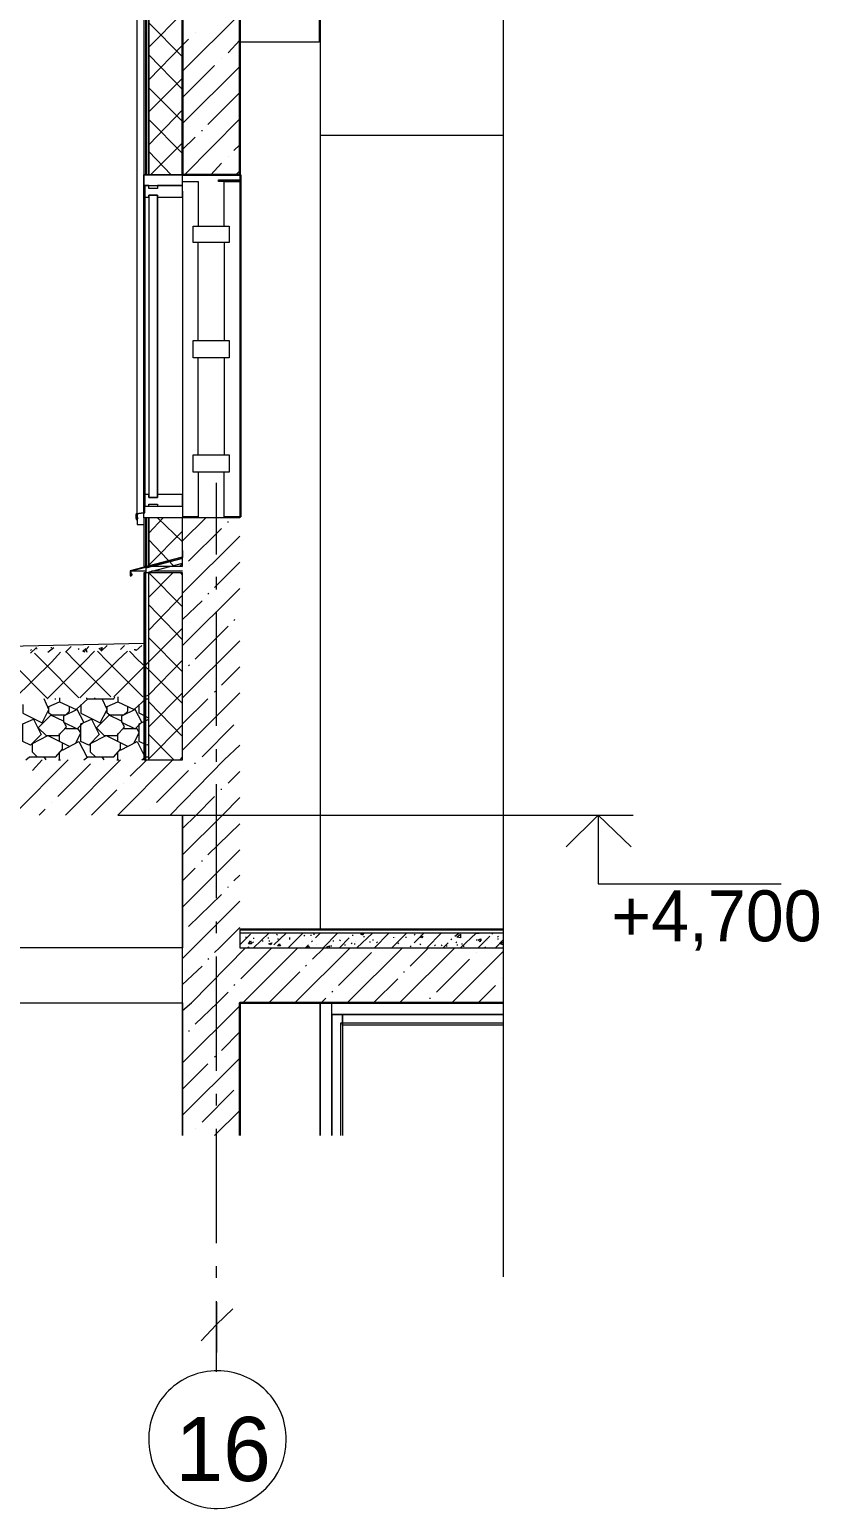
# Model space of a CAD drawing. Header units: millimetres. Extents: x 2294 to 908349, y -83289 to 219220.
# Drawn here: x 438004 to 441618, y -83289 to -76614 of the extents above; entities that cross this region are included whole.
import ezdxf

# ---------------------------------------------------------------- set-up
doc = ezdxf.new("R2010")
doc.units = ezdxf.units.MM
doc.layers.add('PDF _Геометрия', color=7, linetype='Continuous')
doc.layers.add('PDF _Текст', color=7, linetype='Continuous')

msp = doc.modelspace()

# ---------------------------------------------------------------- linework, layer by layer
at = {"layer": 'PDF _Геометрия', "lineweight": 9}
for points in [[(440141.4914940251, -69134.12819366902), (440141.4914940251, -75949.41225285549), (440294.4965882869, -76028.10058704298), (439984.1148255551, -76181.10568139981), (440141.4914940251, -76259.7940156348), (440141.4914940251, -82244.4789912384)], [(438489.0364751825, -78795.3070074711), (438489.0364751825, -75700.23252776172), (438489.0364751825, -70738.49589716643), (438541.4953647358, -70738.49589716643), (438541.4953647358, -70760.35376778245), (438777.5603674417, -70760.35376778245)], [(439210.3462056397, -72329.74887827598), (439315.2639846513, -72329.74887827598), (439315.2639846513, -80675.08388074487)], [(438528.3806422995, -77269.62763825525), (438528.3806422995, -75717.71882426366)], [(438532.7522163196, -77269.62763825525), (438532.7522163196, -75717.71882426366)], [(438952.4233322712, -76421.54225821886), (439310.8924104432, -76421.54225821886), (439310.8924104432, -76670.72198326513), (438952.4233322712, -76670.72198326513)], [(439315.2639846513, -76670.72198326513), (439315.2639846513, -77090.39309917018), (440141.4914940251, -77090.39309917018)], [(438694.5004589977, -77269.62763825525), (438952.4233322712, -77269.62763825525), (438952.4233322712, -78817.16487808712), (438694.5004589977, -78817.16487808712), (438519.6374939783, -78817.16487808712), (438519.6374939783, -78795.3070074711), (438519.6374939783, -78738.4765438512)], [(438519.6374939783, -78817.16487808712), (438519.6374939783, -78795.3070074711), (438519.6374939783, -77269.62763825525)], [(438694.5004589977, -77300.22865709849), (438764.4456450054, -77300.22865709849), (438764.4456450054, -77501.32106679957)], [(438952.4233322712, -77269.62763825525), (438956.7949063862, -77269.62763825525), (438956.7949063862, -77291.48550882377), (438956.7949063862, -77300.22865709849), (438856.2487015827, -77300.22865709849), (438856.2487015827, -77291.48550882377), (438956.7949063862, -77291.48550882377), (438952.4233322712, -77291.48550882377)], [(438882.4781463584, -77501.32106679957), (438882.4781463584, -77300.22865709849), (438956.7949063862, -77300.22865709849), (438956.7949063862, -78812.79330397304), (438882.4781463584, -78812.79330397304), (438882.4781463584, -78611.70089427195)], [(438524.0090681864, -77343.9443983296), (438524.0090681864, -78764.70598858129), (438541.4953647358, -78764.70598858129), (438580.8395318529, -78764.70598858129), (438694.5004589977, -78764.70598858129), (438694.5004589977, -78817.16487808712)], [(438694.5004589977, -77343.9443983296), (438694.5004589977, -78764.70598858129)], [(438541.4953647358, -77370.17384305876), (438541.4953647358, -78712.24709912203)], [(438580.8395318529, -77370.17384305876), (438580.8395318529, -78712.24709912203)], [(438764.4456450054, -78017.16681344155), (438764.4456450054, -77575.63782692142)], [(438882.4781463584, -77575.63782692142), (438882.4781463584, -78017.16681344155)], [(438764.4456450054, -78533.01256003603), (438764.4456450054, -78095.85514762998)], [(438882.4781463584, -78095.85514762998), (438882.4781463584, -78533.01256003603)], [(438764.4456450054, -78611.70089427195), (438764.4456450054, -78812.79330397304), (438694.5004589977, -78812.79330397304)], [(438847.5055532595, -78983.28469478432), (438847.5055532595, -78659.7882096162)], [(438489.0364751825, -78799.67858158518), (438489.0364751825, -78847.76589697693), (438519.6374939783, -78847.76589697693)], [(438524.0090681864, -78795.3070074711), (438519.6374939783, -78795.3070074711), (438524.0090681864, -78795.3070074711)], [(438528.3806422995, -79035.74358429015), (438528.3806422995, -78817.16487808712)], [(438532.7522163196, -79035.74358429015), (438532.7522163196, -78817.16487808712)], [(438694.5004589977, -78965.79839832988), (438694.5004589977, -78996.39941717219), (438694.5004589977, -78965.79839832988)], [(438467.1786045199, -79057.60145490523), (438528.3806422995, -79057.60145490523)], [(438524.0090681864, -79910.05840905663), (438524.0090681864, -79066.34460313339)], [(438528.3806422995, -79910.05840905663), (438528.3806422995, -79066.34460313339)], [(438541.4953647358, -79910.05840905663), (438541.4953647358, -79066.34460313339)], [(438554.6100870771, -79057.60145490523), (438694.5004589977, -79057.60145490523)], [(438847.5055532595, -79140.6613632543), (438847.5055532595, -79083.8308996819)], [(438847.5055532595, -79757.05331469979), (438847.5055532595, -79241.20756810531)], [(438519.6374939783, -79385.46951418743), (437090.1327555003, -79416.07053302974)], [(438847.5055532595, -79918.80155733135), (438847.5055532595, -79861.97109366395)], [(438847.5055532595, -80535.1935087759), (438847.5055532595, -80019.34776213393)], [(438401.6049926253, -80159.2381341504), (440233.2945506023, -80159.2381341504), (440569.9057581099, -80159.2381341504), (440569.9057581099, -80469.61989692971), (441396.1332675787, -80469.61989692971)], [(440416.900663848, -80159.2381341504), (440727.2824265799, -80159.2381341504)], [(438847.5055532595, -80692.57017724682), (438847.5055532595, -80640.11128774099)], [(440141.4914940251, -80675.08388074487), (438952.4233322712, -80675.08388074487), (438952.4233322712, -80679.45545485802), (438952.4233322712, -80692.57017724682), (438952.4233322712, -80758.14378909301), (440141.4914940251, -80758.14378909301)], [(440141.4914940251, -80679.45545485802), (438952.4233322712, -80679.45545485802)], [(440141.4914940251, -80692.57017724682), (438952.4233322712, -80692.57017724682)], [(438847.5055532595, -81313.33370285295), (438847.5055532595, -80797.48795621097)], [(439367.7228741096, -81606.22916913033), (439367.7228741096, -81059.7824036451), (439367.7228741096, -81606.22916913033), (439367.7228741096, -81081.64027426112), (439367.7228741096, -81007.32351413928), (439315.2639846513, -81007.32351413928), (439315.2639846513, -81606.22916913033), (439315.2639846513, -81081.64027426112), (439315.2639846513, -81007.32351413928)], [(440141.4914940251, -81059.7824036451), (439415.8101894548, -81059.7824036451), (440141.4914940251, -81059.7824036451), (439389.5807446791, -81059.7824036451), (439367.7228741096, -81059.7824036451), (439367.7228741096, -81007.32351413928), (439389.5807446791, -81007.32351413928), (440141.4914940251, -81007.32351413928)], [(439376.4660223378, -81059.7824036451), (439367.7228741096, -81059.7824036451), (439415.8101894548, -81059.7824036451), (439407.0670412285, -81059.7824036451)], [(440141.4914940251, -81099.12657076307), (439407.0670412285, -81099.12657076307), (439407.0670412285, -81606.22916913033)], [(440141.4914940251, -81107.86971899029), (439415.8101894548, -81107.86971899029), (439415.8101894548, -81059.7824036451), (439415.8101894548, -81606.22916913033)], [(438847.5055532595, -81470.71037132293), (438847.5055532595, -81418.2514818171)], [(438847.5055532595, -82091.47389688157), (438847.5055532595, -81575.62815028708)], [(438847.5055532595, -82248.85056530498), (438847.5055532595, -82196.39167584665)], [(438847.5055532595, -82672.89325537067), (438847.5055532595, -82353.76834431663)], [(438847.5055532595, -82358.13991843071), (438847.5055532595, -82458.68612328079), (438847.5055532595, -82585.46177290846)], [(438921.8223134754, -82388.74093732052), (438847.5055532595, -82458.68612328079), (438777.5603674417, -82533.00288340263)]]:
    msp.add_lwpolyline(points, dxfattribs=at)
for points in [[(438541.4953647358, -77269.62763825525), (438541.4953647358, -75717.71882426366), (438532.7522163196, -75717.71882426366), (438528.3806422995, -75717.71882426366), (438519.6374939783, -75717.71882426366), (438519.6374939783, -77269.62763825525), (438528.3806422995, -77269.62763825525), (438532.7522163196, -77269.62763825525)], [(438694.5004589977, -77269.62763825525), (438694.5004589977, -75717.71882426366), (438541.4953647358, -75717.71882426366), (438541.4953647358, -77269.62763825525)], [(438580.8395318529, -78725.36182151083), (438580.8395318529, -77361.43069483154), (438541.4953647358, -77361.43069483154), (438541.4953647358, -78725.36182151083)], [(438904.336016926, -77575.63782692142), (438742.5877743429, -77575.63782692142), (438742.5877743429, -77501.32106679957), (438904.336016926, -77501.32106679957)], [(438904.336016926, -78095.85514762998), (438742.5877743429, -78095.85514762998), (438742.5877743429, -78017.16681344155), (438904.336016926, -78017.16681344155)], [(438904.336016926, -78611.70089427195), (438742.5877743429, -78611.70089427195), (438742.5877743429, -78533.01256003603), (438904.336016926, -78533.01256003603)], [(438519.6374939783, -78764.70598858129), (438519.6374939783, -78795.3070074711), (438524.0090681864, -78795.3070074711), (438524.0090681864, -78764.70598858129)], [(438519.6374939783, -78795.3070074711), (438484.6649010694, -78799.67858158518), (438484.6649010694, -78825.90802631434), (438489.0364751825, -78825.90802631434), (438493.4080492025, -78817.16487808712), (438489.0364751825, -78821.53645224776), (438484.6649010694, -78821.53645224776), (438484.6649010694, -78799.67858158518)], [(438541.4953647358, -79035.74358429015), (438541.4953647358, -78817.16487808712), (438532.7522163196, -78817.16487808712), (438528.3806422995, -78817.16487808712), (438519.6374939783, -78817.16487808712), (438519.6374939783, -79035.74358429015), (438528.3806422995, -79035.74358429015), (438532.7522163196, -79035.74358429015)], [(438694.5004589977, -79035.74358429015), (438694.5004589977, -78817.16487808712), (438541.4953647358, -78817.16487808712), (438541.4953647358, -79035.74358429015)], [(438685.7573107714, -78996.39941717219), (438458.4354562918, -79057.60145490523), (438458.4354562918, -79079.45932552125), (438462.8070305018, -79079.45932552125), (438467.1786045199, -79075.08775140718), (438467.1786045199, -79070.71617729403), (438462.8070305018, -79075.08775140718), (438462.8070305018, -79057.60145490523), (438685.7573107714, -79000.77099128626)], [(438528.3806422995, -79066.34460313339), (438694.5004589977, -79022.62886190135), (438694.5004589977, -79000.77099128626), (438528.3806422995, -79044.48673256487)], [(438694.5004589977, -79000.77099128626), (438694.5004589977, -78996.39941717219), (438685.7573107714, -78996.39941717219), (438685.7573107714, -79000.77099128626)], [(438519.6374939783, -79066.34460313339), (438519.6374939783, -79910.05840905663), (438524.0090681864, -79910.05840905663), (438528.3806422995, -79910.05840905663), (438541.4953647358, -79910.05840905663), (438694.5004589977, -79910.05840905663), (438694.5004589977, -79066.34460313339), (438541.4953647358, -79066.34460313339), (438528.3806422995, -79066.34460313339), (438524.0090681864, -79066.34460313339)], [(438694.5004589977, -80758.14378909301), (433584.1303082081, -80758.14378909301), (433584.1303082081, -80159.2381341504), (433584.1303082081, -81606.22916913033), (433584.1303082081, -81007.32351413928), (437247.5094239702, -81007.32351413928), (437247.5094239702, -81470.71037132293), (437763.3551706122, -81470.71037132293), (437763.3551706122, -81007.32351413928), (438694.5004589977, -81007.32351413928), (438694.5004589977, -81606.22916913033), (438694.5004589977, -80159.2381341504)]]:
    msp.add_lwpolyline(points, close=True, dxfattribs=at)
at = {"layer": 'PDF _Геометрия', "lineweight": 30}
msp.add_lwpolyline([(438952.4233322712, -77269.62763825525), (438952.4233322712, -75717.71882426366), (438694.5004589977, -75717.71882426366), (438694.5004589977, -77269.62763825525)], close=True, dxfattribs=at)
at = {"layer": 'PDF _Геометрия', "color": 250, "lineweight": 9, "true_color": 0x1d1d1d}
for points in [[(438541.4953647358, -76692.57985388022), (438694.5004589977, -76539.57475957088)], [(438694.5004589977, -76801.86920700595), (438952.4233322712, -76543.94633363746)], [(438694.5004589977, -76736.29559515882), (438541.4953647358, -76583.29050075542)], [(438751.3309226641, -76627.00624203403), (438751.3309226641, -76627.00624203403)], [(438541.4953647358, -76841.21337412298), (438694.5004589977, -76683.836705653), (438720.7299037753, -76657.60726092383)], [(438899.9644427178, -76718.80929860938), (438952.4233322712, -76661.97883499041)], [(438694.5004589977, -76884.92911530752), (438541.4953647358, -76727.5524468841)], [(438869.3634240171, -76745.03874338605), (438869.3634240171, -76745.03874338605)], [(438541.4953647358, -76985.47532020509), (438694.5004589977, -76832.47022584919)], [(438694.5004589977, -76919.9017083589), (438838.7624050332, -76775.63976222929)], [(438694.5004589977, -77037.93420966342), (438952.4233322712, -76780.01133634336)], [(438694.5004589977, -77029.19106138963), (438541.4953647358, -76876.1859670803)], [(438808.1613861425, -77042.3057837775), (438952.4233322712, -76898.04383769538)], [(438541.4953647358, -77134.10884040128), (438694.5004589977, -76976.73217193037)], [(438694.5004589977, -77173.45300751831), (438541.4953647358, -77020.44791316148)], [(438703.2436072258, -77269.62763825525), (438952.4233322712, -77016.07633904833)], [(438694.5004589977, -77155.96671101637), (438751.3309226641, -77099.1362473974)], [(438781.9319414599, -77072.90680266824), (438781.9319414599, -77068.53522850666)], [(438642.0415695393, -77269.62763825525), (438541.4953647358, -77164.7098592436)], [(438550.238512869, -77269.62763825525), (438694.5004589977, -77125.36569212656)], [(438926.1938874954, -77160.33828513045), (438952.4233322712, -77134.10884040128)], [(438821.2761085788, -77269.62763825525), (438869.3634240171, -77217.16874874942)], [(438899.9644427178, -77186.56772985961), (438899.9644427178, -77186.56772985961)], [(438934.9370358167, -77269.62763825525), (438952.4233322712, -77252.14134170674)], [(438541.4953647358, -78887.11006409489), (438607.0689765355, -78817.16487808712)], [(438694.5004589977, -78926.45423121192), (438580.8395318529, -78817.16487808712)], [(438694.5004589977, -78922.08265705127), (438799.4182380093, -78817.16487808712)], [(438899.9644427178, -78839.0227487022), (438899.9644427178, -78834.65117458906)], [(438541.4953647358, -79031.37201017607), (438694.5004589977, -78878.36691582017)], [(438694.5004589977, -79158.14765975624), (438952.4233322712, -78900.22478643525)], [(438720.7299037753, -79013.88571367413), (438869.3634240171, -78865.25219343137)], [(438655.1562918806, -79035.74358429015), (438541.4953647358, -78917.7110829372)], [(438677.0141624482, -79000.77099128626), (438677.0141624482, -79000.77099128626)], [(438681.3857366564, -79035.74358429015), (438694.5004589977, -79022.62886190135)], [(438694.5004589977, -78983.28469478432), (438694.5004589977, -78983.28469478432)], [(438838.7624050332, -79131.91821502708), (438952.4233322712, -79018.2572877882)], [(438515.2659199601, -79044.48673256487), (438515.2659199601, -79044.48673256487)], [(438541.4953647358, -79175.63395625819), (438650.7847176725, -79066.34460313339)], [(438694.5004589977, -79219.34969748929), (438541.4953647358, -79066.34460313339)], [(438694.5004589977, -79075.08775140718), (438685.7573107714, -79066.34460313339)], [(438694.5004589977, -79040.11515840329), (438694.5004589977, -79040.11515840329)], [(438541.4953647358, -79324.26747645438), (438694.5004589977, -79166.89080798347)], [(438694.5004589977, -79394.21266246215), (438952.4233322712, -79136.28978914116)], [(438808.1613861425, -79162.51923387032), (438812.5329603506, -79158.14765975624)], [(438694.5004589977, -79367.98321768548), (438541.4953647358, -79210.60654926207)], [(438694.5004589977, -79276.1801611092), (438781.9319414599, -79193.12025271263)], [(438926.1938874954, -79280.55173522234), (438930.5654617036, -79276.1801611092)], [(438384.1186962659, -79625.90609100647), (438541.4953647358, -79468.52942253556), (438694.5004589977, -79315.52432822622)], [(438694.5004589977, -79512.24516376667), (438541.4953647358, -79359.24006945826)], [(438751.3309226641, -79455.4147001477), (438899.9644427178, -79306.781179999)], [(438086.8516556853, -79634.64923928119), (437925.1034131953, -79472.90099664964), (437881.3876719652, -79429.18525541853)], [(437933.8465614235, -79634.64923928119), (438104.3379522348, -79468.52942253556), (438143.6821193518, -79424.81368130445)], [(438008.1633214494, -79429.18525541853), (438034.392766227, -79402.95581068937)], [(438008.1633214494, -79416.07053302974), (438012.5348956576, -79411.69895896409)], [(438226.7420277959, -79630.27766511962), (438064.9937851178, -79468.52942253556), (438025.6496179989, -79429.18525541853)], [(438034.392766227, -79407.32738480251), (438038.7643404352, -79407.32738480251)], [(438082.4800816672, -79634.64923928119), (438252.9714725716, -79464.15784842242), (438296.6872137086, -79420.44210719131)], [(438086.8516556853, -79424.81368130445), (438113.0811004611, -79402.95581068937)], [(438099.9663781216, -79402.95581068937), (438104.3379522348, -79402.95581068937)], [(438165.5399899213, -79424.81368130445), (438191.769434697, -79398.58423657529)], [(438371.0039738296, -79625.90609100647), (438209.2557312464, -79464.15784842242), (438169.9115641294, -79424.81368130445)], [(438222.3704535877, -79407.32738480251), (438226.7420277959, -79411.69895896409)], [(438231.113601814, -79630.27766511962), (438401.6049926253, -79459.78627430834), (438445.3207339523, -79420.44210719131)], [(438252.9714725716, -79424.81368130445), (438244.2283241553, -79420.44210719131), (438257.3430465916, -79407.32738480251), (438261.7146207048, -79424.81368130445)], [(438248.5998983635, -79424.81368130445), (438270.4577689329, -79398.58423657529)], [(438515.2659199601, -79625.90609100647), (438353.5176772801, -79464.15784842242), (438309.8019360499, -79420.44210719131)], [(438327.2882325994, -79420.44210719131), (438353.5176772801, -79394.21266246215)], [(438414.7197149666, -79411.69895896409), (438432.206011516, -79394.21266246215)], [(438694.5004589977, -79656.50710989628), (438541.4953647358, -79503.50201553944), (438493.4080492025, -79459.78627430834), (438454.0638820836, -79420.44210719131)], [(438475.9217528412, -79411.69895896409), (438480.2933268612, -79411.69895896409), (438484.6649010694, -79416.07053302974), (438510.894345752, -79394.21266246215)], [(438519.6374939783, -79411.69895896409), (438524.0090681864, -79411.69895896409)], [(438694.5004589977, -79630.27766511962), (438952.4233322712, -79372.35479184613)], [(438532.7522163196, -79621.5345168924), (438541.4953647358, -79617.16294277925), (438694.5004589977, -79459.78627430834)], [(438720.7299037753, -79486.0157190375), (438725.1014778884, -79481.64414492436)], [(438869.3634240171, -79573.44720150065), (438952.4233322712, -79490.38729319908)], [(437973.1907285405, -79660.87868401036), (437973.1907285405, -79700.22285112739), (438060.6222110027, -79743.93859235849), (438091.2232298935, -79682.73655462544), (438069.3653593259, -79634.64923928119)], [(438117.4526746711, -79634.64923928119), (438121.8242487842, -79634.64923928119)], [(438121.8242487842, -79634.64923928119), (438121.8242487842, -79634.64923928119)], [(438139.3105452387, -79630.27766511962), (438139.3105452387, -79647.76396162156), (438213.6273054546, -79682.73655462544), (438266.0861949129, -79634.64923928119), (438384.1186962659, -79634.64923928119), (438388.490270284, -79625.90609100647)], [(438235.4851760222, -79660.87868401036), (438235.4851760222, -79700.22285112739), (438322.9166583912, -79743.93859235849), (438353.5176772801, -79682.73655462544), (438331.6598067125, -79634.64923928119)], [(438261.7146207048, -79634.64923928119), (438261.7146207048, -79630.27766511962)], [(438301.0587878218, -79634.64923928119), (438296.6872137086, -79630.27766511962)], [(438401.6049926253, -79625.90609100647), (438401.6049926253, -79647.76396162156), (438475.9217528412, -79682.73655462544), (438528.3806422995, -79634.64923928119), (438541.4953647358, -79634.64923928119)], [(438524.0090681864, -79634.64923928119), (438519.6374939783, -79625.90609100647)], [(438541.4953647358, -79761.42488886043), (438694.5004589977, -79608.41979450453)], [(438694.5004589977, -79866.34266782552), (438952.4233322712, -79608.41979450453)], [(438694.5004589977, -79748.31016647257), (438808.1613861425, -79634.64923928119)], [(438838.7624050332, -79604.04822039045), (438843.1339792414, -79599.67664622981)], [(438183.0262864688, -79669.62183223758), (438183.0262864688, -79691.47970285267), (438165.5399899213, -79708.96599935461), (438104.3379522348, -79708.96599935461), (438091.2232298935, -79700.22285112739), (438091.2232298935, -79669.62183223758), (438139.3105452387, -79647.76396162156)], [(438445.3207339523, -79669.62183223758), (438445.3207339523, -79691.47970285267), (438427.8344374029, -79708.96599935461), (438366.6323997164, -79708.96599935461), (438353.5176772801, -79700.22285112739), (438353.5176772801, -79669.62183223758), (438401.6049926253, -79647.76396162156)], [(438541.4953647358, -79722.0807217434), (438497.7796234107, -79700.22285112739), (438497.7796234107, -79660.87868401036)], [(438694.5004589977, -79805.14063009154), (438541.4953647358, -79647.76396162156)], [(438213.6273054546, -79831.37007482164), (438235.4851760222, -79787.6543335896), (438222.3704535877, -79770.16803708766), (438165.5399899213, -79770.16803708766)], [(438475.9217528412, -79831.37007482164), (438497.7796234107, -79787.6543335896), (438489.0364751825, -79770.16803708766), (438427.8344374029, -79770.16803708766)], [(438541.4953647358, -79840.11322309542), (438532.7522163196, -79844.4847972095), (438497.7796234107, -79826.99850070756), (438497.7796234107, -79748.31016647257), (438541.4953647358, -79726.45229585655)], [(438541.4953647358, -79905.68683494255), (438694.5004589977, -79752.68174063321)], [(438781.9319414599, -79896.94368671533), (438926.1938874954, -79752.68174063321)], [(437986.3054508818, -79910.05840905663), (438003.7917474313, -79896.94368671533), (438121.8242487842, -79896.94368671533), (438152.42526758, -79861.97109366395), (438152.42526758, -79835.74164893478)], [(438038.7643404352, -79896.94368671533), (438016.9064698676, -79875.08581605274), (438016.9064698676, -79835.74164893478), (438086.8516556853, -79800.7690559784), (438183.0262864688, -79848.85637132358)], [(438139.3105452387, -79826.99850070756), (438139.3105452387, -79792.02590775117)], [(438152.42526758, -79866.34266782552), (438226.7420277959, -79826.99850070756), (438261.7146207048, -79896.94368671533)], [(438248.5998983635, -79910.05840905663), (438266.0861949129, -79896.94368671533), (438384.1186962659, -79896.94368671533), (438414.7197149666, -79861.97109366395), (438414.7197149666, -79835.74164893478)], [(438301.0587878218, -79896.94368671533), (438279.2009172542, -79875.08581605274), (438279.2009172542, -79835.74164893478), (438349.146103167, -79800.7690559784), (438445.3207339523, -79848.85637132358)], [(438401.6049926253, -79826.99850070756), (438401.6049926253, -79792.02590775117)], [(438414.7197149666, -79866.34266782552), (438489.0364751825, -79826.99850070756), (438524.0090681864, -79896.94368671533)], [(438655.1562918806, -79910.05840905663), (438541.4953647358, -79796.39748181775)], [(438078.1085075522, -79910.05840905663), (438069.3653593259, -79896.94368671533)], [(438139.3105452387, -79910.05840905663), (438139.3105452387, -79875.08581605274)], [(438340.4029549407, -79910.05840905663), (438331.6598067125, -79896.94368671533)], [(438401.6049926253, -79910.05840905663), (438401.6049926253, -79875.08581605274)], [(438510.894345752, -79910.05840905663), (438528.3806422995, -79896.94368671533), (438541.4953647358, -79896.94368671533)], [(438637.6699953312, -80159.2381341504), (438882.4781463584, -79910.05840905663), (438952.4233322712, -79844.4847972095)], [(438681.3857366564, -79910.05840905663), (438694.5004589977, -79896.94368671533)], [(437929.4749872154, -80159.2381341504), (438178.6547123557, -79910.05840905663)], [(438016.9064698676, -79958.14572440088), (438060.6222110027, -79910.05840905663)], [(438130.5673970105, -80076.17822575383), (438279.2009172542, -79927.54470555857)], [(438134.9389712187, -79910.05840905663), (438139.3105452387, -79910.05840905663), (438143.6821193518, -79910.05840905663)], [(438165.5399899213, -80159.2381341504), (438414.7197149666, -79910.05840905663)], [(438397.2334186072, -79910.05840905663), (438401.6049926253, -79910.05840905663), (438405.9765668334, -79910.05840905663)], [(438401.6049926253, -80159.2381341504), (438650.7847176725, -79910.05840905663)], [(438458.4354562918, -79984.37516917754), (438532.7522163196, -79910.05840905663)], [(438576.4679576447, -80102.40767053049), (438720.7299037753, -79958.14572440088)], [(438751.3309226641, -79927.54470555857), (438751.3309226641, -79923.17313144449)], [(438899.9644427178, -80014.97618806828), (438952.4233322712, -79962.51729856245)], [(438427.8344374029, -80014.97618806828), (438427.8344374029, -80014.97618806828)], [(438104.3379522348, -80102.40767053049), (438104.3379522348, -80102.40767053049)], [(438283.5724912724, -80159.2381341504), (438397.2334186072, -80045.57720691059)], [(438694.5004589977, -80220.44017183594), (438755.7024966842, -80159.2381341504), (438838.7624050332, -80076.17822575383)], [(438694.5004589977, -80338.4726731889), (438873.7349980371, -80159.2381341504), (438952.4233322712, -80080.54979991447)], [(438869.3634240171, -80045.57720691059), (438869.3634240171, -80041.20563279744)], [(438047.5074885683, -80159.2381341504), (438073.736933344, -80133.00868937373)], [(438545.8669387558, -80133.00868937373), (438545.8669387558, -80133.00868937373)], [(438808.1613861425, -80338.4726731889), (438952.4233322712, -80198.58230126742)], [(438694.5004589977, -80574.53767589387), (438952.4233322712, -80316.61480257288)], [(438781.9319414599, -80369.0736920787), (438781.9319414599, -80364.70211796463)], [(438694.5004589977, -80456.50517454091), (438751.3309226641, -80399.67471092194)], [(438926.1938874954, -80456.50517454091), (438952.4233322712, -80430.27572981175)], [(438899.9644427178, -80487.10619343165), (438899.9644427178, -80482.73461927008)], [(438694.5004589977, -80806.2311044382), (438742.5877743429, -80758.14378909301), (438952.4233322712, -80548.3082311647)], [(438720.7299037753, -80661.96915835608), (438869.3634240171, -80517.70721227396)], [(438694.5004589977, -80692.57017724682), (438694.5004589977, -80688.19860308524)], [(438838.7624050332, -80780.00165970903), (438860.6202756008, -80758.14378909301), (438952.4233322712, -80666.34073247015)], [(438952.4233322712, -80745.02906670514), (439000.5106477113, -80696.94175135996)], [(439013.6253700526, -80758.14378909301), (439083.5705559654, -80692.57017724682)], [(439105.428426723, -80745.02906670514), (439162.2588901995, -80692.57017724682)], [(439118.5431490643, -80696.94175135996), (439122.9147230824, -80701.31332547404)], [(439171.0020385226, -80758.14378909301), (439236.5756504172, -80692.57017724682)], [(439240.9472244354, -80705.68489958718), (439245.3187986435, -80701.31332547404)], [(439271.5482433261, -80701.31332547404), (439275.9198175343, -80701.31332547404)], [(439284.6629656674, -80696.94175135996), (439289.0345398756, -80696.94175135996)], [(439293.4061138937, -80714.4280478619), (439315.2639846513, -80692.57017724682)], [(439328.3787069926, -80758.14378909301), (439393.9523188872, -80692.57017724682)], [(439459.5259306869, -80701.31332547404), (439463.897504705, -80701.31332547404)], [(439481.3838012544, -80758.14378909301), (439551.3289873572, -80692.57017724682)], [(439560.0721354904, -80758.14378909301), (439625.6457473831, -80692.57017724682)], [(439638.7604697244, -80758.14378909301), (439704.334081619, -80692.57017724682)], [(439739.3066745279, -80736.28591847792), (439783.0224158531, -80692.57017724682)], [(439739.3066745279, -80701.31332547404), (439743.6782487361, -80696.94175135996)], [(439769.9076934187, -80701.31332547404), (439774.2792676268, -80701.31332547404)], [(439796.1371381944, -80758.14378909301), (439861.710750089, -80692.57017724682)], [(439922.9127877755, -80705.68489958718), (439940.3990843249, -80692.57017724682)], [(439949.1422324562, -80758.14378909301), (440019.087418559, -80692.57017724682), (440023.4589926722, -80692.57017724682)], [(440019.087418559, -80692.57017724682), (440032.2021409003, -80692.57017724682)], [(440032.2021409003, -80692.57017724682), (440032.2021409003, -80692.57017724682)], [(440093.4041785868, -80696.94175135996), (440093.4041785868, -80692.57017724682)], [(438694.5004589977, -81042.29610714316), (438733.8446261147, -81007.32351413928), (438978.6527769538, -80758.14378909301)], [(438956.7949063862, -80898.03416106198), (439096.6852783067, -80758.14378909301)], [(438965.5380546125, -81007.32351413928), (439214.7177796597, -80758.14378909301)], [(438978.6527769538, -80710.05647374876), (438983.0243511619, -80710.05647374876)], [(438987.39592537, -80758.14378909301), (438991.7674993901, -80753.77221497986), (438991.7674993901, -80758.14378909301)], [(438991.7674993901, -80740.65749259107), (438991.7674993901, -80740.65749259107)], [(439009.2537959376, -80736.28591847792), (439013.6253700526, -80731.91434436385)], [(439013.6253700526, -80714.4280478619), (439013.6253700526, -80718.79962197598)], [(439052.9695371697, -80727.5427702032), (439057.3411111878, -80727.5427702032)], [(439079.1989819454, -80714.4280478619), (439083.5705559654, -80714.4280478619)], [(439083.5705559654, -80727.5427702032), (439087.9421301736, -80727.5427702032)], [(439092.3137042867, -80758.14378909301), (439092.3137042867, -80758.14378909301)], [(439122.9147230824, -80718.79962197598), (439127.2862972906, -80718.79962197598)], [(439175.3736125408, -80714.4280478619), (439179.7451867489, -80714.4280478619)], [(439175.3736125408, -80718.79962197598), (439179.7451867489, -80718.79962197598)], [(439201.6030573184, -81007.32351413928), (439450.7827823637, -80758.14378909301)], [(439249.6903727567, -80758.14378909301), (439262.805095098, -80745.02906670514)], [(439258.4335209848, -80758.14378909301), (439262.805095098, -80749.40064086579), (439267.1766692111, -80758.14378909301)], [(439275.9198175343, -80723.17119613662), (439275.9198175343, -80723.17119613662)], [(439275.9198175343, -80731.91434436385), (439280.2913915524, -80727.5427702032)], [(439280.2913915524, -80810.60267859884), (439332.7502810108, -80758.14378909301)], [(439297.7776881019, -80745.02906670514), (439297.7776881019, -80745.02906670514)], [(439350.2365775602, -80758.14378909301), (439345.8650033521, -80753.77221497986), (439358.9797257883, -80749.40064086579), (439354.6081517683, -80758.14378909301)], [(439363.3512999015, -80749.40064086579), (439367.7228741096, -80749.40064086579)], [(439372.0944481296, -80727.5427702032), (439376.4660223378, -80727.5427702032)], [(439402.6954670185, -80758.14378909301), (439446.4112083456, -80714.4280478619)], [(439402.6954670185, -80723.17119613662), (439407.0670412285, -80727.5427702032)], [(439424.553337588, -80745.02906670514), (439428.9249117961, -80745.02906670514)], [(439437.6680600224, -81007.32351413928), (439686.8477850696, -80758.14378909301)], [(439455.1543565718, -80740.65749259107), (439459.5259306869, -80736.28591847792)], [(439468.2690789131, -80740.65749259107), (439472.6406531213, -80740.65749259107)], [(439472.6406531213, -80731.91434436385), (439472.6406531213, -80731.91434436385)], [(439511.9848202402, -80705.68489958718), (439511.9848202402, -80710.05647374876)], [(439538.2142649209, -80731.91434436385), (439542.5858389409, -80731.91434436385)], [(439551.3289873572, -80723.17119613662), (439555.7005613754, -80723.17119613662)], [(439568.8152837167, -80731.91434436385), (439573.1868579248, -80736.28591847792)], [(439647.5036179526, -80714.4280478619), (439647.5036179526, -80710.05647374876)], [(439656.2467662739, -80714.4280478619), (439656.2467662739, -80714.4280478619)], [(439664.989914502, -80736.28591847792), (439669.3614887102, -80740.65749259107)], [(439673.7330627283, -81007.32351413928), (439922.9127877755, -80758.14378909301)], [(439699.9625074109, -80710.05647374876), (439704.334081619, -80710.05647374876)], [(439721.8203781685, -80753.77221497986), (439726.1919521866, -80749.40064086579)], [(439721.8203781685, -80841.20369744208), (439804.8802864226, -80758.14378909301)], [(439765.5361193055, -80740.65749259107), (439769.9076934187, -80745.02906670514)], [(439831.1097311033, -80749.40064086579), (439835.4813053133, -80745.02906670514)], [(439839.8528795214, -80758.14378909301), (439839.8528795214, -80758.14378909301)], [(439861.710750089, -80745.02906670514), (439866.0823242022, -80749.40064086579)], [(439870.4538982222, -80758.14378909301), (439892.3117689798, -80736.28591847792)], [(439883.5686206566, -80749.40064086579), (439887.9401947716, -80749.40064086579)], [(439905.4264913211, -80723.17119613662), (439909.7980653392, -80718.79962197598)], [(439927.2843618887, -80736.28591847792), (439931.6559360968, -80731.91434436385)], [(439931.6559360968, -80745.02906670514), (439936.0275101168, -80745.02906670514)], [(439953.5138066644, -80740.65749259107), (439957.8853808725, -80740.65749259107)], [(439962.2569548925, -80749.40064086579), (439962.2569548925, -80753.77221497986)], [(440019.087418559, -80723.17119613662), (440023.4589926722, -80723.17119613662)], [(440027.8305666922, -80758.14378909301), (440080.2894562455, -80705.68489958718)], [(440040.9452891285, -80723.17119613662), (440040.9452891285, -80727.5427702032)], [(440058.431585676, -80753.77221497986), (440062.803159791, -80758.14378909301)], [(440071.5463080173, -80727.5427702032), (440071.5463080173, -80727.5427702032)], [(440106.5189009262, -80758.14378909301), (440141.4914940251, -80723.17119613662)], [(440115.2620493444, -80710.05647374876), (440119.6336233625, -80705.68489958718)], [(440115.2620493444, -80718.79962197598), (440119.6336233625, -80718.79962197598)], [(440141.4914940251, -80745.02906670514), (440128.3767716838, -80740.65749259107), (440141.4914940251, -80731.91434436385)], [(438808.1613861425, -80810.60267859884), (438812.5329603506, -80806.2311044382)], [(439249.6903727567, -80841.20369744208), (439254.0619467767, -80836.83212332893)], [(439398.3238929054, -80928.63517990429), (439546.9574131491, -80780.00165970903)], [(439839.8528795214, -80959.23619879503), (439988.4863995751, -80810.60267859884)], [(439909.7980653392, -81007.32351413928), (440141.4914940251, -80775.63008559495)], [(440019.087418559, -80780.00165970903), (440019.087418559, -80780.00165970903)], [(438694.5004589977, -80924.26360579114), (438781.9319414599, -80841.20369744208)], [(439083.5705559654, -81007.32351413928), (439223.4609280759, -80867.43314221874)], [(439555.7005613754, -81007.32351413928), (439664.989914502, -80898.03416106198)], [(439691.2193592777, -80867.43314221874), (439695.5909333909, -80867.43314221874)], [(440137.119919912, -80898.03416106198), (440137.119919912, -80898.03416106198)], [(438751.3309226641, -81103.49814487714), (438851.8771274677, -81007.32351413928), (438899.9644427178, -80959.23619879503)], [(438926.1938874954, -80928.63517990429), (438930.5654617036, -80924.26360579114)], [(439367.7228741096, -80959.23619879503), (439372.0944481296, -80954.86462468095)], [(440027.8305666922, -81007.32351413928), (440106.5189009262, -80928.63517990429)], [(438694.5004589977, -81278.36110980157), (438952.4233322712, -81020.43823652808)], [(439319.6355586713, -81007.32351413928), (439341.4934293339, -80985.46564357169)], [(439809.2518605357, -80985.46564357169), (439813.6234347438, -80985.46564357169)], [(438720.7299037753, -81134.09916371945), (438725.1014778884, -81134.09916371945)], [(438869.3634240171, -81221.53064622916), (438952.4233322712, -81138.47073788103)], [(438694.5004589977, -81514.42611250654), (438952.4233322712, -81256.50323923305)], [(438694.5004589977, -81396.39361115452), (438808.1613861425, -81282.73268396221)], [(438838.7624050332, -81252.1316650724), (438843.1339792414, -81247.76009095833)], [(438781.9319414599, -81545.02713139728), (438926.1938874954, -81400.76518531516)], [(438838.7624050332, -81606.22916913033), (438952.4233322712, -81492.56824189145)], [(438751.3309226641, -81575.62815028708), (438751.3309226641, -81575.62815028708)]]:
    msp.add_lwpolyline(points, dxfattribs=at)
at = {"layer": 'PDF _Геометрия', "lineweight": 20}
for points in [[(438694.5004589977, -77317.71495360043), (438694.5004589977, -77269.62763825525), (438519.6374939783, -77269.62763825525), (438519.6374939783, -77317.71495360043)], [(438580.8395318529, -77330.82967594173), (438541.4953647358, -77330.82967594173), (438541.4953647358, -77317.71495360043), (438524.0090681864, -77317.71495360043), (438524.0090681864, -77370.17384305876), (438541.4953647358, -77370.17384305876), (438541.4953647358, -77361.43069483154), (438580.8395318529, -77361.43069483154), (438580.8395318529, -77370.17384305876), (438694.5004589977, -77370.17384305876), (438694.5004589977, -77317.71495360043), (438580.8395318529, -77317.71495360043)], [(438580.8395318529, -78725.36182151083), (438541.4953647358, -78725.36182151083), (438541.4953647358, -78712.24709912203), (438524.0090681864, -78712.24709912203), (438524.0090681864, -78764.70598858129), (438541.4953647358, -78764.70598858129), (438541.4953647358, -78755.96284035314), (438580.8395318529, -78755.96284035314), (438580.8395318529, -78764.70598858129), (438694.5004589977, -78764.70598858129), (438694.5004589977, -78712.24709912203), (438580.8395318529, -78712.24709912203)]]:
    msp.add_lwpolyline(points, close=True, dxfattribs=at)
at = {"layer": 'PDF _Геометрия', "color": 250, "lineweight": 9, "true_color": 0x1d1d1d}
for points in [[(438331.6598067125, -79402.95581068937), (438327.2882325994, -79416.07053302974), (438318.5450843712, -79407.32738480251)], [(438156.7968417881, -79713.33757351618), (438156.7968417881, -79739.56701824535), (438217.9988794727, -79770.16803708766), (438248.5998983635, -79739.56701824535), (438217.9988794727, -79682.73655462544)], [(438419.0912891747, -79713.33757351618), (438419.0912891747, -79739.56701824535), (438480.2933268612, -79770.16803708766), (438510.894345752, -79739.56701824535), (438480.2933268612, -79682.73655462544)], [(437973.1907285405, -79826.99850070756), (437973.1907285405, -79748.31016647257), (438021.2780438857, -79726.45229585655), (438056.2506369846, -79796.39748181775), (438008.1633214494, -79844.4847972095)], [(438134.9389712187, -79800.7690559784), (438169.9115641294, -79761.42488886043), (438156.7968417881, -79735.19544408377), (438099.9663781216, -79708.96599935461), (438043.1359145483, -79765.79646297451), (438078.1085075522, -79800.7690559784)], [(438235.4851760222, -79826.99850070756), (438235.4851760222, -79748.31016647257), (438283.5724912724, -79726.45229585655), (438318.5450843712, -79796.39748181775), (438270.4577689329, -79844.4847972095)], [(438397.2334186072, -79800.7690559784), (438432.206011516, -79761.42488886043), (438419.0912891747, -79735.19544408377), (438362.2608255083, -79708.96599935461), (438305.4303620299, -79765.79646297451), (438340.4029549407, -79800.7690559784)], [(439511.9848202402, -80692.57017724682), (439507.6132460302, -80701.31332547404), (439498.8700978039, -80696.94175135996)], [(439949.1422324562, -80714.4280478619), (439931.6559360968, -80710.05647374876), (439949.1422324562, -80696.94175135996)], [(439000.5106477113, -80727.5427702032), (439004.8822217295, -80740.65749259107), (438991.7674993901, -80740.65749259107)], [(439096.6852783067, -80736.28591847792), (439092.3137042867, -80745.02906670514), (439083.5705559654, -80740.65749259107)], [(439131.6578714056, -80740.65749259107), (439136.0294454237, -80749.40064086579), (439122.9147230824, -80749.40064086579)], [(439778.650841645, -80705.68489958718), (439774.2792676268, -80714.4280478619), (439765.5361193055, -80710.05647374876)], [(440040.9452891285, -80718.79962197598), (440036.5737151084, -80731.91434436385), (440027.8305666922, -80723.17119613662)]]:
    msp.add_lwpolyline(points, close=True, dxfattribs=at)
at = {"layer": 'PDF _Геометрия', "lineweight": 18}
msp.add_lwpolyline([(440718.5392783536, -80303.50008023158), (440569.9057581099, -80159.2381341504), (440425.6438120762, -80303.50008023158)], dxfattribs=at)
at = {"layer": 'PDF _Геометрия', "lineweight": 30}
msp.add_lwpolyline([(438952.4233322712, -81606.22916913033), (438952.4233322712, -81007.32351413928), (440141.4914940251, -81007.32351413928)], dxfattribs=at)
at = {"layer": 'PDF _Геометрия', "lineweight": 18}
msp.add_lwpolyline([(438851.8771274677, -82668.52168121003, 0.4225352112612406), (438541.4953647358, -82978.90344403684, 0.4172634351341892), (438851.8771274677, -83289.28520686366, 0.411971830988338), (439162.2588901995, -82978.90344403684, 0.4172634351384605)], format="xyb", close=True, dxfattribs=at)

# ---------------------------------------------------------------- texts
at = {"layer": 'PDF _Текст', "attachment_point": 4, "style": ''}
for s, insert, char_height in [('+4,700', (440629.2314848127, -80635.7530543087), 229.9705836238318), ('16', (438662.0681538889, -83023.0410842644), 289.4502280538725)]:
    msp.add_mtext(s, dxfattribs=dict(at, insert=insert, char_height=char_height))

doc.saveas('drawing.dxf')
